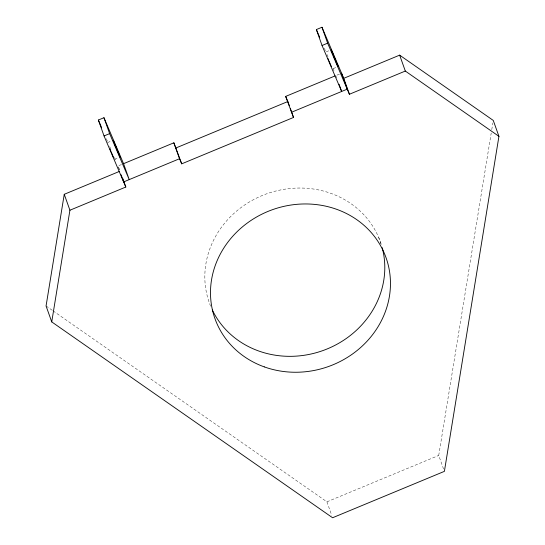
<?xml version="1.0" encoding="UTF-8"?>
<svg xmlns="http://www.w3.org/2000/svg" width="545" height="545" viewBox="0 0 545 545"><rect width="100%" height="100%" fill="white"/><g stroke="black" fill="none" stroke-linecap="round" stroke-linejoin="round"><path stroke-width="0.41" stroke-dasharray="2.73 2.04" d="M443.541 468.973L438.725 455.443L491.215 133.021M491.76 129.662L492.857 122.945M107.522 142.592L111.711 140.855M326.23 51.843L331.122 49.813M114.491 159.358L118.681 157.621M333.193 68.609L336.687 67.164M121.467 164.556L117.972 166L120.145 171.11M339.474 74.093L335.979 75.544L336.83 77.935M53.035 310.841L326.925 501.829L438.725 455.443M46.066 305.977L52.34 310.35M324.35 48.273L325.351 50.61M327.007 54.507L328.008 56.843M332.988 68.534L333.983 70.87M106.343 138.73L108.005 142.627M109.668 146.523L110.662 148.86M114.314 157.43L115.315 159.767M378.659 237.395L381.214 244.555M326.925 501.829L331.741 515.366M118.538 167.594L119.389 169.986M210.643 306.215A90.804 83.269 -19.6 0 1 266.396 193.911A90.804 83.269 -19.6 0 1 381.268 244.453"/><path stroke-width="0.82" d="M119.369 171.437L64.249 194.306L46.066 305.977L51.734 321.897L332.593 517.75L444.393 471.364L498.934 136.339L493.266 120.425L399.649 55.14L343.745 78.33L349.413 94.251L405.317 71.054L498.934 136.339M51.734 321.897L69.917 210.227L64.249 194.306M69.917 210.227L125.813 187.03L104.041 135.943L98.373 120.029L103.959 117.706L123.558 163.684L129.226 179.605L109.627 133.627L103.959 117.706M339.099 84.298L341.647 91.465L322.047 45.487L316.379 29.566L321.972 27.25L343.745 78.33M104.041 135.943L109.627 133.627M322.047 45.487L327.64 43.171L321.972 27.25M123.558 163.684L173.869 142.81L181.717 163.834L293.517 117.448L290.396 108.693M293.517 117.448L285.669 96.417L335.195 75.871M176.049 147.92L287.849 101.527L285.669 96.417M173.869 142.81L179.537 158.724L123.64 181.921L121.085 174.761M291.337 112.338L347.24 89.142L341.572 73.228M331.367 66.565L329.166 61.401M113.394 157.096L111.2 151.966M327.64 43.171L349.413 94.251M316.379 29.566L319.704 37.36M179.537 158.724L181.717 163.834M98.373 120.029L101.69 127.823M327.967 58.506L328.86 60.679M110.001 149.071L110.901 151.251M399.649 55.14L405.317 71.054M287.849 101.527L289.266 105.505M122.7 178.276L125.813 187.03M382.209 247.696A90.804 83.269 -19.6 0 1 323.635 350.312A90.804 83.269 -19.6 0 1 212.339 310.016M113.258 140.487L120.077 157.035L113.258 140.487M331.278 50.051L338.084 66.585L331.278 50.051M264.284 366.887A90.804 83.269 -19.6 0 0 389.927 274.333A90.804 83.269 -19.6 0 0 247.226 223.096A90.804 83.269 -19.6 0 0 264.284 366.887"/></g></svg>
